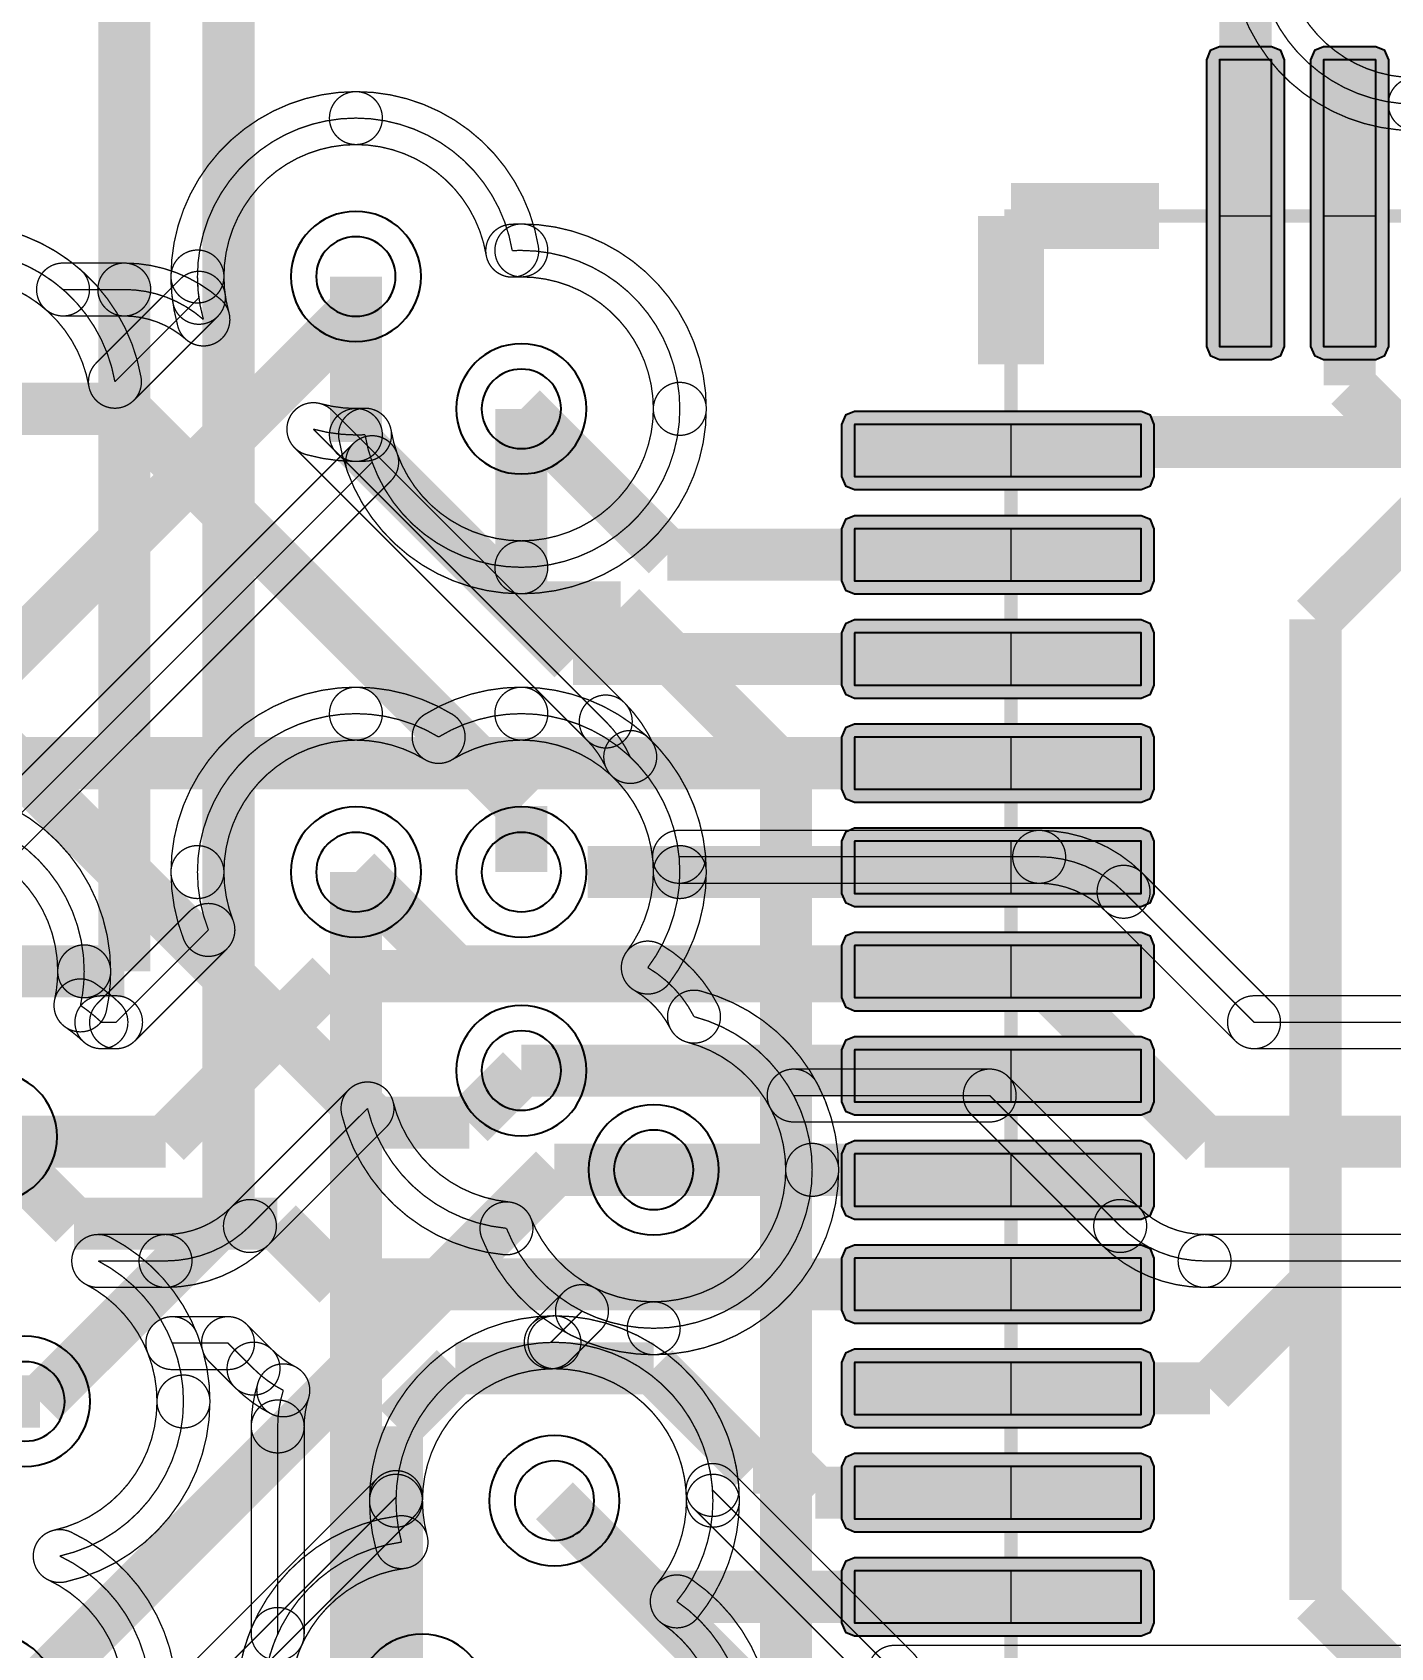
# Model space of a CAD drawing. Header units: millimetres. Extents: x -2.5 to 44.5, y -38.5 to 2.5.
# Drawn here: x 11.71 to 16.93, y -19.23 to -13.03 of the extents above; entities that cross this region are included whole.
import ezdxf

# ---------------------------------------------------------------- set-up
doc = ezdxf.new("R2010")
doc.units = ezdxf.units.MM
for name, color, linetype, true_color in [('Bottom Layer', 7, 'Continuous', 0x0000ff), ('Bottom Paste Mask Layer', 7, 'Continuous', 0x800000), ('Bottom Silkscreen Layer', 7, 'Continuous', 0x808000), ('Bottom Solder Mask Layer', 7, 'Continuous', 0xff00ff), ('Component Shape Layer', 7, 'Continuous', 0x00cccc), ('Hole Layer', 7, 'Continuous', 0x816200), ('Inner1', 7, 'Continuous', 0xbc8e00), ('Inner2', 7, 'Continuous', 0x70dbfa), ('Multi-Layer', 7, 'Continuous', 0xc0c0c0), ('Pin Soldering Layer', 7, 'Continuous', 0xcc9999), ('Top Layer', 7, 'Continuous', 0xff0000)]:
    doc.layers.add(name, color=color, linetype=linetype, true_color=true_color)

msp = doc.modelspace()

# ---------------------------------------------------------------- hatches: boundary and pattern name
at = {"layer": 'Bottom Layer'}
for points in [[(16.4681, -13.138), (16.2681, -13.138), (16.2681, -14.238), (16.4681, -14.238)], [(16.8681, -13.138), (16.6681, -13.138), (16.6681, -14.238), (16.8681, -14.238)], [(14.8679, -14.538), (14.8679, -14.738), (15.9679, -14.738), (15.9679, -14.538)], [(14.8679, -14.938), (14.8679, -15.138), (15.9679, -15.138), (15.9679, -14.938)], [(14.8679, -15.3381), (14.8679, -15.5381), (15.9679, -15.5381), (15.9679, -15.3381)], [(14.8679, -15.7381), (14.8679, -15.9381), (15.9679, -15.9381), (15.9679, -15.7381)], [(14.8679, -16.1379), (14.8679, -16.3379), (15.9679, -16.3379), (15.9679, -16.1379)], [(14.8679, -16.538), (14.8679, -16.738), (15.9679, -16.738), (15.9679, -16.538)], [(14.8679, -16.938), (14.8679, -17.138), (15.9679, -17.138), (15.9679, -16.938)], [(14.8679, -17.3381), (14.8679, -17.5381), (15.9679, -17.5381), (15.9679, -17.3381)], [(14.8679, -17.7381), (14.8679, -17.9381), (15.9679, -17.9381), (15.9679, -17.7381)], [(14.8679, -18.1379), (14.8679, -18.3379), (15.9679, -18.3379), (15.9679, -18.1379)], [(14.8679, -18.538), (14.8679, -18.738), (15.9679, -18.738), (15.9679, -18.538)], [(14.8679, -18.938), (14.8679, -19.138), (15.9679, -19.138), (15.9679, -18.938)]]:
    msp.add_hatch(color=256, dxfattribs=at).paths.add_polyline_path(points)
at = {"layer": 'Bottom Paste Mask Layer'}
for points in [[(16.4681, -13.1381), (16.4681, -14.2381), (16.2681, -14.2381), (16.2681, -13.1381)], [(16.8681, -13.1381), (16.8681, -14.2381), (16.6681, -14.2381), (16.6681, -13.1381)], [(14.8679, -14.738), (14.8679, -14.538), (15.968, -14.538), (15.968, -14.738)], [(14.8679, -15.138), (14.8679, -14.938), (15.968, -14.938), (15.968, -15.138)], [(14.8679, -15.5381), (14.8679, -15.3381), (15.968, -15.3381), (15.968, -15.5381)], [(14.8679, -15.9381), (14.8679, -15.7381), (15.968, -15.7381), (15.968, -15.9381)], [(14.8679, -16.3379), (14.8679, -16.1379), (15.968, -16.1379), (15.968, -16.3379)], [(14.8679, -16.738), (14.8679, -16.538), (15.968, -16.538), (15.968, -16.738)], [(15.968, -16.938), (15.968, -17.138), (14.8679, -17.138), (14.8679, -16.938)], [(14.8679, -17.5381), (14.8679, -17.3381), (15.968, -17.3381), (15.968, -17.5381)], [(14.8679, -17.9381), (14.8679, -17.7381), (15.968, -17.7381), (15.968, -17.9381)], [(14.8679, -18.3379), (14.8679, -18.1379), (15.968, -18.1379), (15.968, -18.3379)], [(14.8679, -18.738), (14.8679, -18.538), (15.968, -18.538), (15.968, -18.738)], [(14.8679, -19.138), (14.8679, -18.938), (15.968, -18.938), (15.968, -19.138)]]:
    msp.add_hatch(color=256, dxfattribs=at).paths.add_polyline_path(points)
at = {"layer": 'Bottom Solder Mask Layer'}
for points in [[(16.4681, -13.088), (16.2681, -13.088), (16.2327, -13.1026), (16.2181, -13.138), (16.2181, -14.238), (16.2327, -14.2734), (16.2681, -14.288), (16.4681, -14.288), (16.5035, -14.2734), (16.5181, -14.238), (16.5181, -13.138), (16.5035, -13.1026)], [(16.8681, -13.088), (16.6681, -13.088), (16.6328, -13.1026), (16.6181, -13.138), (16.6181, -14.238), (16.6328, -14.2734), (16.6681, -14.288), (16.8681, -14.288), (16.9035, -14.2734), (16.9182, -14.238), (16.9182, -13.138), (16.9035, -13.1026)], [(14.8179, -14.538), (14.8179, -14.738), (14.8325, -14.7733), (14.8679, -14.788), (15.9679, -14.788), (16.0032, -14.7733), (16.0179, -14.738), (16.0179, -14.538), (16.0032, -14.5026), (15.9679, -14.4879), (14.8679, -14.4879), (14.8325, -14.5026)], [(14.8179, -14.938), (14.8179, -15.138), (14.8325, -15.1734), (14.8679, -15.188), (15.9679, -15.188), (16.0032, -15.1734), (16.0179, -15.138), (16.0179, -14.938), (16.0032, -14.9026), (15.9679, -14.888), (14.8679, -14.888), (14.8325, -14.9026)], [(14.8179, -15.3381), (14.8179, -15.5381), (14.8325, -15.5734), (14.8679, -15.5881), (15.9679, -15.5881), (16.0032, -15.5734), (16.0179, -15.5381), (16.0179, -15.3381), (16.0032, -15.3027), (15.9679, -15.288), (14.8679, -15.288), (14.8325, -15.3027)], [(14.8179, -15.7381), (14.8179, -15.9381), (14.8325, -15.9735), (14.8679, -15.9881), (15.9679, -15.9881), (16.0032, -15.9735), (16.0179, -15.9381), (16.0179, -15.7381), (16.0032, -15.7027), (15.9679, -15.6881), (14.8679, -15.6881), (14.8325, -15.7027)], [(14.8179, -16.1379), (14.8179, -16.3379), (14.8325, -16.3733), (14.8679, -16.3879), (15.9679, -16.3879), (16.0032, -16.3733), (16.0179, -16.3379), (16.0179, -16.1379), (16.0032, -16.1025), (15.9679, -16.0879), (14.8679, -16.0879), (14.8325, -16.1025)], [(14.8179, -16.538), (14.8179, -16.738), (14.8325, -16.7733), (14.8679, -16.788), (15.9679, -16.788), (16.0032, -16.7733), (16.0179, -16.738), (16.0179, -16.538), (16.0032, -16.5026), (15.9679, -16.4879), (14.8679, -16.4879), (14.8325, -16.5026)], [(14.8179, -16.938), (14.8179, -17.138), (14.8325, -17.1734), (14.8679, -17.188), (15.9679, -17.188), (16.0032, -17.1734), (16.0179, -17.138), (16.0179, -16.938), (16.0032, -16.9026), (15.9679, -16.888), (14.8679, -16.888), (14.8325, -16.9026)], [(14.8179, -17.3381), (14.8179, -17.5381), (14.8325, -17.5734), (14.8679, -17.5881), (15.9679, -17.5881), (16.0032, -17.5734), (16.0179, -17.5381), (16.0179, -17.3381), (16.0032, -17.3027), (15.9679, -17.288), (14.8679, -17.288), (14.8325, -17.3027)], [(14.8179, -17.7381), (14.8179, -17.9381), (14.8325, -17.9735), (14.8679, -17.9881), (15.9679, -17.9881), (16.0032, -17.9735), (16.0179, -17.9381), (16.0179, -17.7381), (16.0032, -17.7027), (15.9679, -17.6881), (14.8679, -17.6881), (14.8325, -17.7027)], [(14.8179, -18.1379), (14.8179, -18.3379), (14.8325, -18.3733), (14.8679, -18.3879), (15.9679, -18.3879), (16.0032, -18.3733), (16.0179, -18.3379), (16.0179, -18.1379), (16.0032, -18.1025), (15.9679, -18.0879), (14.8679, -18.0879), (14.8325, -18.1025)], [(14.8179, -18.538), (14.8179, -18.738), (14.8325, -18.7733), (14.8679, -18.788), (15.9679, -18.788), (16.0032, -18.7733), (16.0179, -18.738), (16.0179, -18.538), (16.0032, -18.5026), (15.9679, -18.4879), (14.8679, -18.4879), (14.8325, -18.5026)], [(14.8179, -18.938), (14.8179, -19.138), (14.8325, -19.1734), (14.8679, -19.188), (15.9679, -19.188), (16.0032, -19.1734), (16.0179, -19.138), (16.0179, -18.938), (16.0032, -18.9026), (15.9679, -18.888), (14.8679, -18.888), (14.8325, -18.9026)]]:
    msp.add_hatch(color=256, dxfattribs=at).paths.add_polyline_path(points)
at = {"layer": 'Pin Soldering Layer'}
for points in [[(16.4681, -14.238), (16.4681, -13.738), (16.2681, -13.738), (16.2681, -14.238)], [(16.8681, -14.238), (16.8681, -13.738), (16.6681, -13.738), (16.6681, -14.238)], [(15.4681, -14.738), (15.9681, -14.738), (15.9681, -14.538), (15.4681, -14.538)], [(15.4681, -15.138), (15.9681, -15.138), (15.9681, -14.938), (15.4681, -14.938)], [(15.4681, -15.538), (15.9681, -15.538), (15.9681, -15.338), (15.4681, -15.338)], [(15.4681, -15.938), (15.9681, -15.938), (15.9681, -15.738), (15.4681, -15.738)], [(15.4681, -16.338), (15.9681, -16.338), (15.9681, -16.138), (15.4681, -16.138)], [(15.4681, -16.738), (15.9681, -16.738), (15.9681, -16.538), (15.4681, -16.538)], [(15.4681, -17.138), (15.9681, -17.138), (15.9681, -16.938), (15.4681, -16.938)], [(15.4681, -17.538), (15.9681, -17.538), (15.9681, -17.338), (15.4681, -17.338)], [(15.4681, -17.938), (15.9681, -17.938), (15.9681, -17.738), (15.4681, -17.738)], [(15.4681, -18.338), (15.9681, -18.338), (15.9681, -18.138), (15.4681, -18.138)], [(15.4681, -18.738), (15.9681, -18.738), (15.9681, -18.538), (15.4681, -18.538)], [(15.4681, -19.138), (15.9681, -19.138), (15.9681, -18.938), (15.4681, -18.938)]]:
    msp.add_hatch(color=256, dxfattribs=at).paths.add_polyline_path(points)

# ---------------------------------------------------------------- linework, layer by layer
at = {"layer": 'Bottom Layer', "const_width": 0.2}
for points in [[(16.3681, -11.7443), (16.3681, -13.688)], [(16.7681, -13.688), (16.7681, -14.388)], [(12.954, -14.605), (12.954, -13.97)], [(16.7681, -14.388), (16.9852, -14.605)], [(14.149, -15.038), (13.589, -14.478)], [(13.7871, -15.4381), (12.954, -14.605)], [(15.4508, -14.605), (15.4179, -14.638)], [(16.9852, -14.605), (15.4508, -14.605)], [(17.3179, -14.605), (16.637, -15.2858)], [(17.3179, -14.605), (16.9852, -14.605)], [(15.4179, -15.038), (14.149, -15.038)], [(16.637, -15.2858), (16.637, -17.8326)], [(15.4179, -15.4381), (13.7871, -15.4381)], [(15.4179, -15.8381), (9.2279, -15.8381)], [(12.954, -16.256), (13.335, -16.637)], [(15.3997, -16.256), (13.843, -16.256)], [(15.4179, -16.2379), (15.3997, -16.256)], [(13.335, -16.637), (15.4169, -16.637)], [(13.589, -17.018), (15.3979, -17.018)], [(15.3979, -17.018), (15.4179, -17.038)], [(11.8727, -17.606), (11.5573, -17.2906)], [(14.097, -17.399), (15.3788, -17.399)], [(15.3788, -17.399), (15.4179, -17.4381)], [(12.6529, -17.606), (11.8727, -17.606)], [(12.8851, -17.8381), (12.6529, -17.606)], [(16.2318, -18.2379), (16.637, -17.8326)], [(16.637, -17.8326), (16.637, -19.05)], [(15.4179, -17.8381), (12.8851, -17.8381)], [(13.112, -18.384), (13.335, -18.161)], [(13.335, -18.161), (14.097, -18.161)], [(14.097, -18.161), (14.478, -18.542)], [(15.4179, -18.2379), (16.2318, -18.2379)], [(13.112, -19.335), (13.112, -18.384)], [(14.478, -18.542), (14.6219, -18.542)], [(14.6219, -18.542), (14.7179, -18.638)], [(14.7179, -18.638), (15.4179, -18.638)], [(13.716, -18.669), (14.085, -19.038)], [(14.085, -19.038), (15.4179, -19.038)], [(16.637, -19.05), (17.526, -19.939)]]:
    msp.add_lwpolyline(points, dxfattribs=at)
at = {"layer": 'Bottom Layer'}
for points in [[(16.4681, -13.138), (16.2681, -13.138), (16.2681, -14.238), (16.4681, -14.238)], [(16.8681, -13.138), (16.6681, -13.138), (16.6681, -14.238), (16.8681, -14.238)], [(14.8679, -14.538), (14.8679, -14.738), (15.9679, -14.738), (15.9679, -14.538)], [(14.8679, -14.938), (14.8679, -15.138), (15.9679, -15.138), (15.9679, -14.938)], [(14.8679, -15.3381), (14.8679, -15.5381), (15.9679, -15.5381), (15.9679, -15.3381)], [(14.8679, -15.7381), (14.8679, -15.9381), (15.9679, -15.9381), (15.9679, -15.7381)], [(14.8679, -16.1379), (14.8679, -16.3379), (15.9679, -16.3379), (15.9679, -16.1379)], [(14.8679, -16.538), (14.8679, -16.738), (15.9679, -16.738), (15.9679, -16.538)], [(14.8679, -16.938), (14.8679, -17.138), (15.9679, -17.138), (15.9679, -16.938)], [(14.8679, -17.3381), (14.8679, -17.5381), (15.9679, -17.5381), (15.9679, -17.3381)], [(14.8679, -17.7381), (14.8679, -17.9381), (15.9679, -17.9381), (15.9679, -17.7381)], [(14.8679, -18.1379), (14.8679, -18.3379), (15.9679, -18.3379), (15.9679, -18.1379)], [(14.8679, -18.538), (14.8679, -18.738), (15.9679, -18.738), (15.9679, -18.538)], [(14.8679, -18.938), (14.8679, -19.138), (15.9679, -19.138), (15.9679, -18.938)]]:
    msp.add_lwpolyline(points, close=True, dxfattribs=at)
at = {"layer": 'Bottom Layer', "const_width": 0.00508}
for points in [[(12.3439, -18.0267, -0.094559), (12.3938, -18.288, -1), (12.1906, -18.288, 0.094559), (12.155, -18.1015, -1)], [(12.2494, -18.1657, -1), (12.2494, -17.9625), (12.4632, -17.9625, -1), (12.4632, -18.1657)], [(12.3913, -18.1359, -1), (12.535, -17.9923), (12.633, -18.0902, -1), (12.4893, -18.2339)], [(12.215, -19.8189, 0.108449), (12.065, -19.8518, 0.03721), (12.0152, -19.8332), (12.0152, -19.831, 0.181366), (12.1652, -19.431, 0.289879), (11.8173, -18.8814, 0.350896), (12.2922, -18.288, 0.094559), (12.2494, -18.0641), (12.4632, -18.0641), (12.5611, -18.1621), (12.5611, -18.1621, 0.077631), (12.6754, -18.2454), (12.6754, -18.2454, 0.07699), (12.6539, -18.384), (12.6539, -18.384), (12.6539, -19.1805, 0.106551), (12.5999, -19.431, 0.174645), (12.7396, -19.8189)], [(12.4893, -18.2339, -1), (12.633, -18.0902), (12.633, -18.0902, -1), (12.4893, -18.2339)], [(12.6288, -18.3358, -0.077631), (12.4893, -18.2339, -1), (12.633, -18.0902, 0.077631), (12.7219, -18.1551, -1)], [(12.5523, -18.384, -0.07699), (12.5785, -18.2147, -1), (12.7722, -18.2762, 0.07699), (12.7555, -18.384, -1)], [(12.7657, -18.2919, -1), (12.585, -18.1989), (12.585, -18.1989, -1), (12.7657, -18.2919)], [(12.3938, -18.288, -0.350896), (11.8395, -18.9805, -1), (11.795, -18.7823, 0.350896), (12.1906, -18.288, -1)], [(12.5523, -18.384, -1), (12.7555, -18.384), (12.7555, -18.384, -1), (12.5523, -18.384)], [(12.5523, -18.384, -1), (12.7555, -18.384), (12.7555, -19.1805, -1), (12.5523, -19.1805)], [(11.8608, -18.7896, -0.289879), (12.2668, -19.431, -1), (12.0636, -19.431, 0.289879), (11.7738, -18.9732, -1)], [(12.4983, -19.431, -0.106551), (12.5613, -19.1387, -1), (12.7465, -19.2224, 0.106551), (12.7015, -19.431, -1)]]:
    msp.add_lwpolyline(points, format="xyb", close=True, dxfattribs=at)
at = {"layer": 'Bottom Paste Mask Layer', "const_width": 0.00508}
for points in [[(16.4681, -13.1381), (16.4681, -14.2381), (16.2681, -14.2381), (16.2681, -13.1381)], [(16.4681, -13.1381), (16.4681, -14.2381), (16.2681, -14.2381), (16.2681, -13.1381)], [(16.8681, -13.1381), (16.8681, -14.2381), (16.6681, -14.2381), (16.6681, -13.1381)], [(16.8681, -13.1381), (16.8681, -14.2381), (16.6681, -14.2381), (16.6681, -13.1381)], [(14.8679, -14.738), (14.8679, -14.538), (15.968, -14.538), (15.968, -14.738)], [(14.8679, -14.738), (14.8679, -14.538), (15.968, -14.538), (15.968, -14.738)], [(14.8679, -15.138), (14.8679, -14.938), (15.968, -14.938), (15.968, -15.138)], [(14.8679, -15.138), (14.8679, -14.938), (15.968, -14.938), (15.968, -15.138)], [(14.8679, -15.5381), (14.8679, -15.3381), (15.968, -15.3381), (15.968, -15.5381)], [(14.8679, -15.5381), (14.8679, -15.3381), (15.968, -15.3381), (15.968, -15.5381)], [(14.8679, -15.9381), (14.8679, -15.7381), (15.968, -15.7381), (15.968, -15.9381)], [(14.8679, -15.9381), (14.8679, -15.7381), (15.968, -15.7381), (15.968, -15.9381)], [(14.8679, -16.3379), (14.8679, -16.1379), (15.968, -16.1379), (15.968, -16.3379)], [(14.8679, -16.3379), (14.8679, -16.1379), (15.968, -16.1379), (15.968, -16.3379)], [(14.8679, -16.738), (14.8679, -16.538), (15.968, -16.538), (15.968, -16.738)], [(14.8679, -16.738), (14.8679, -16.538), (15.968, -16.538), (15.968, -16.738)], [(15.968, -16.938), (15.968, -17.138), (14.8679, -17.138), (14.8679, -16.938)], [(15.968, -16.938), (15.968, -17.138), (14.8679, -17.138), (14.8679, -16.938)], [(14.8679, -17.5381), (14.8679, -17.3381), (15.968, -17.3381), (15.968, -17.5381)], [(14.8679, -17.5381), (14.8679, -17.3381), (15.968, -17.3381), (15.968, -17.5381)], [(14.8679, -17.9381), (14.8679, -17.7381), (15.968, -17.7381), (15.968, -17.9381)], [(14.8679, -17.9381), (14.8679, -17.7381), (15.968, -17.7381), (15.968, -17.9381)], [(14.8679, -18.3379), (14.8679, -18.1379), (15.968, -18.1379), (15.968, -18.3379)], [(14.8679, -18.3379), (14.8679, -18.1379), (15.968, -18.1379), (15.968, -18.3379)], [(14.8679, -18.738), (14.8679, -18.538), (15.968, -18.538), (15.968, -18.738)], [(14.8679, -18.738), (14.8679, -18.538), (15.968, -18.538), (15.968, -18.738)], [(14.8679, -19.138), (14.8679, -18.938), (15.968, -18.938), (15.968, -19.138)], [(14.8679, -19.138), (14.8679, -18.938), (15.968, -18.938), (15.968, -19.138)]]:
    msp.add_lwpolyline(points, close=True, dxfattribs=at)
at = {"layer": 'Bottom Silkscreen Layer', "const_width": 0.254}
for points in [[(16.0369, -13.738), (15.4681, -13.738)], [(15.4681, -13.738), (15.4681, -14.3068)], [(16.0369, -13.738), (15.4681, -13.738)], [(15.4681, -13.738), (15.4681, -14.3068)]]:
    msp.add_lwpolyline(points, dxfattribs=at)
at = {"layer": 'Bottom Solder Mask Layer'}
for points in [[(16.4681, -13.088), (16.2681, -13.088), (16.2327, -13.1026), (16.2181, -13.138), (16.2181, -14.238), (16.2327, -14.2734), (16.2681, -14.288), (16.4681, -14.288), (16.5035, -14.2734), (16.5181, -14.238), (16.5181, -13.138), (16.5035, -13.1026)], [(16.8681, -13.088), (16.6681, -13.088), (16.6328, -13.1026), (16.6181, -13.138), (16.6181, -14.238), (16.6328, -14.2734), (16.6681, -14.288), (16.8681, -14.288), (16.9035, -14.2734), (16.9182, -14.238), (16.9182, -13.138), (16.9035, -13.1026)], [(14.8179, -14.538), (14.8179, -14.738), (14.8325, -14.7733), (14.8679, -14.788), (15.9679, -14.788), (16.0032, -14.7733), (16.0179, -14.738), (16.0179, -14.538), (16.0032, -14.5026), (15.9679, -14.4879), (14.8679, -14.4879), (14.8325, -14.5026)], [(14.8179, -14.938), (14.8179, -15.138), (14.8325, -15.1734), (14.8679, -15.188), (15.9679, -15.188), (16.0032, -15.1734), (16.0179, -15.138), (16.0179, -14.938), (16.0032, -14.9026), (15.9679, -14.888), (14.8679, -14.888), (14.8325, -14.9026)], [(14.8179, -15.3381), (14.8179, -15.5381), (14.8325, -15.5734), (14.8679, -15.5881), (15.9679, -15.5881), (16.0032, -15.5734), (16.0179, -15.5381), (16.0179, -15.3381), (16.0032, -15.3027), (15.9679, -15.288), (14.8679, -15.288), (14.8325, -15.3027)], [(14.8179, -15.7381), (14.8179, -15.9381), (14.8325, -15.9735), (14.8679, -15.9881), (15.9679, -15.9881), (16.0032, -15.9735), (16.0179, -15.9381), (16.0179, -15.7381), (16.0032, -15.7027), (15.9679, -15.6881), (14.8679, -15.6881), (14.8325, -15.7027)], [(14.8179, -16.1379), (14.8179, -16.3379), (14.8325, -16.3733), (14.8679, -16.3879), (15.9679, -16.3879), (16.0032, -16.3733), (16.0179, -16.3379), (16.0179, -16.1379), (16.0032, -16.1025), (15.9679, -16.0879), (14.8679, -16.0879), (14.8325, -16.1025)], [(14.8179, -16.538), (14.8179, -16.738), (14.8325, -16.7733), (14.8679, -16.788), (15.9679, -16.788), (16.0032, -16.7733), (16.0179, -16.738), (16.0179, -16.538), (16.0032, -16.5026), (15.9679, -16.4879), (14.8679, -16.4879), (14.8325, -16.5026)], [(14.8179, -16.938), (14.8179, -17.138), (14.8325, -17.1734), (14.8679, -17.188), (15.9679, -17.188), (16.0032, -17.1734), (16.0179, -17.138), (16.0179, -16.938), (16.0032, -16.9026), (15.9679, -16.888), (14.8679, -16.888), (14.8325, -16.9026)], [(14.8179, -17.3381), (14.8179, -17.5381), (14.8325, -17.5734), (14.8679, -17.5881), (15.9679, -17.5881), (16.0032, -17.5734), (16.0179, -17.5381), (16.0179, -17.3381), (16.0032, -17.3027), (15.9679, -17.288), (14.8679, -17.288), (14.8325, -17.3027)], [(14.8179, -17.7381), (14.8179, -17.9381), (14.8325, -17.9735), (14.8679, -17.9881), (15.9679, -17.9881), (16.0032, -17.9735), (16.0179, -17.9381), (16.0179, -17.7381), (16.0032, -17.7027), (15.9679, -17.6881), (14.8679, -17.6881), (14.8325, -17.7027)], [(14.8179, -18.1379), (14.8179, -18.3379), (14.8325, -18.3733), (14.8679, -18.3879), (15.9679, -18.3879), (16.0032, -18.3733), (16.0179, -18.3379), (16.0179, -18.1379), (16.0032, -18.1025), (15.9679, -18.0879), (14.8679, -18.0879), (14.8325, -18.1025)], [(14.8179, -18.538), (14.8179, -18.738), (14.8325, -18.7733), (14.8679, -18.788), (15.9679, -18.788), (16.0032, -18.7733), (16.0179, -18.738), (16.0179, -18.538), (16.0032, -18.5026), (15.9679, -18.4879), (14.8679, -18.4879), (14.8325, -18.5026)], [(14.8179, -18.938), (14.8179, -19.138), (14.8325, -19.1734), (14.8679, -19.188), (15.9679, -19.188), (16.0032, -19.1734), (16.0179, -19.138), (16.0179, -18.938), (16.0032, -18.9026), (15.9679, -18.888), (14.8679, -18.888), (14.8325, -18.9026)]]:
    msp.add_lwpolyline(points, close=True, dxfattribs=at)
at = {"layer": 'Component Shape Layer', "const_width": 0.0508}
msp.add_lwpolyline([(15.4679, -20.738), (22.468, -20.738), (22.468, -13.738), (15.4679, -13.738)], close=True, dxfattribs=at)
msp.add_lwpolyline([(15.4679, -20.738), (22.468, -20.738), (22.468, -13.738), (15.4679, -13.738)], close=True, dxfattribs=at)
at = {"layer": 'Hole Layer'}
for points in [[(12.8015, -13.97, 1), (13.1065, -13.97), (13.1065, -13.97, 1), (12.8015, -13.97)], [(13.4365, -14.478, 1), (13.7415, -14.478), (13.7415, -14.478, 1), (13.4365, -14.478)], [(12.8015, -16.256, 1), (13.1065, -16.256), (13.1065, -16.256, 1), (12.8015, -16.256)], [(13.4365, -16.256, 1), (13.7415, -16.256), (13.7415, -16.256, 1), (13.4365, -16.256)], [(13.4365, -17.018, 1), (13.7415, -17.018), (13.7415, -17.018, 1), (13.4365, -17.018)], [(13.9445, -17.399, 1), (14.2495, -17.399), (14.2495, -17.399, 1), (13.9445, -17.399)], [(11.5315, -18.288, 1), (11.8365, -18.288), (11.8365, -18.288, 1), (11.5315, -18.288)], [(13.5635, -18.669, 1), (13.8685, -18.669), (13.8685, -18.669, 1), (13.5635, -18.669)]]:
    msp.add_lwpolyline(points, format="xyb", dxfattribs=at)
at = {"layer": 'Inner1', "const_width": 0.00508}
for points in [[(17.018, -13.3082, 0.414214), (17.6262, -12.7, 0.120969), (17.557, -12.4184, 0.399359), (18.1342, -11.811, 0.066231), (18.113, -11.652, 0.376563), (18.6422, -11.049, 0.414214), (18.034, -10.4409, 0.414214), (17.4259, -11.049, 0.066231), (17.4471, -11.208, 0.376563), (16.9179, -11.811, 0.120969), (16.987, -12.0927, 0.399359), (16.4099, -12.7, 0.414214)], [(17.018, -13.4098, -0.414214), (16.3083, -12.7, -1), (16.5115, -12.7, 0.414214), (17.018, -13.2066, -1)], [(17.7278, -12.7, -0.414214), (17.018, -13.4098, -1), (17.018, -13.2066, 0.414214), (17.5246, -12.7, -1)], [(12.2443, -13.97, -0.414214), (12.954, -13.2603, -1), (12.954, -13.4635, 0.414214), (12.4475, -13.97, -1)], [(12.954, -13.2603, -0.367027), (13.6543, -13.8543, -1), (13.4538, -13.8875, 0.367027), (12.954, -13.4635, -1)], [(11.43, -13.7683, -0.181366), (11.8968, -13.9433, -1), (11.7631, -14.0964, 0.181366), (11.43, -13.9715, -1)], [(13.5482, -13.7695, -0.014396), (13.589, -13.7683, -1), (13.589, -13.9715, 0.014396), (13.5599, -13.9723, -1)], [(13.589, -13.7683, -0.414214), (14.2988, -14.478, -1), (14.0956, -14.478, 0.414214), (13.589, -13.9715, -1)], [(12.2709, -14.1625, -0.068778), (12.2443, -13.97, -1), (12.4475, -13.97, 0.068778), (12.4665, -14.1074, -1)], [(11.83, -14.1215, -1), (11.83, -13.9183), (12.065, -13.9183, -1), (12.065, -14.1215)], [(12.065, -13.9183, -0.183146), (12.436, -14.0589, -1), (12.3013, -14.2111, 0.183146), (12.065, -14.1215, -1)], [(12.065, -14.1215, -1), (12.065, -13.9183), (12.065, -13.9183, -1), (12.065, -14.1215)], [(14.2988, -14.478, -0.414214), (13.589, -15.1878, -1), (13.589, -14.9846, 0.414214), (14.0956, -14.478, -1)], [(12.7189, -14.6277, -1), (12.8626, -14.484), (13.9848, -15.6062, -1), (13.8411, -15.7499)], [(12.954, -14.6798, -0.068064), (12.7635, -14.6537, -1), (12.818, -14.458, 0.068064), (12.954, -14.4766, -1)], [(12.9949, -14.6786, -0.014396), (12.954, -14.6798, -1), (12.954, -14.4766, 0.014396), (12.9832, -14.4757, -1)], [(13.589, -15.1878, -0.367027), (12.8888, -14.5937, -1), (13.0893, -14.5606, 0.367027), (13.589, -14.9846, -1)], [(13.9848, -15.6062, -0.090981), (14.0996, -15.7725, -1), (13.9142, -15.8558, 0.090981), (13.8411, -15.7499, -1)], [(13.8411, -15.7499, -1), (13.9848, -15.6062), (13.9848, -15.6062, -1), (13.8411, -15.7499)], [(14.0767, -15.7404, -0.206171), (14.2988, -16.256, -1), (14.0956, -16.256, 0.206171), (13.9371, -15.888, -1)], [(14.2988, -16.256, -0.163143), (14.1554, -16.6838, -1), (13.9932, -16.5613, 0.163143), (14.0956, -16.256, -1)], [(14.1256, -16.5349, -0.144093), (14.3423, -16.7649, -1), (14.161, -16.8568, 0.144093), (14.023, -16.7103, -1)], [(14.2775, -16.7126, -0.340769), (14.8068, -17.399, -1), (14.6036, -17.399, 0.340769), (14.2258, -16.9091, -1)], [(14.8068, -17.399, -0.414214), (14.097, -18.1088, -1), (14.097, -17.9056, 0.414214), (14.6036, -17.399, -1)], [(13.7738, -18.1329, -1), (13.6301, -17.9892), (13.7499, -17.8694, -1), (13.8935, -18.0131)], [(14.097, -18.1088, -0.118004), (13.7757, -18.0319, -1), (13.8677, -17.8507, 0.118004), (14.097, -17.9056, -1)], [(13.6996, -17.9595, -0.005803), (13.716, -17.9593, -1), (13.716, -18.1625, 0.005803), (13.7043, -18.1626, -1)], [(13.716, -17.9593, -0.414214), (14.4258, -18.669, -1), (14.2226, -18.669, 0.414214), (13.716, -18.1625, -1)], [(12.2029, -19.7038, -1), (12.0592, -19.5601), (13.0362, -18.5831, -1), (13.1799, -18.7268)], [(13.0063, -18.669, -0.005803), (13.0065, -18.6526, -1), (13.2096, -18.6573, 0.005803), (13.2095, -18.669, -1)], [(13.031, -18.8546, -0.066231), (13.0063, -18.669, -1), (13.2095, -18.669, 0.066231), (13.2271, -18.8015, -1)], [(14.4258, -18.669, -0.173899), (14.264, -19.1201, -1), (14.1071, -18.991, 0.173899), (14.2226, -18.669, -1)], [(12.4983, -19.431, -0.376563), (13.1158, -18.7273, -1), (13.1422, -18.9288, 0.376563), (12.7015, -19.431, -1)], [(14.2428, -18.9716, -0.248031), (14.5528, -19.558, -1), (14.3496, -19.558, 0.248031), (14.1283, -19.1395, -1)]]:
    msp.add_lwpolyline(points, format="xyb", close=True, dxfattribs=at)
at = {"layer": 'Inner1', "const_width": 0.2}
for points in [[(8.128, -12.319), (13.027, -17.218)], [(11.43, -14.478), (12.065, -14.478)], [(12.065, -14.478), (13.589, -16.002)], [(13.589, -16.002), (13.589, -16.256)], [(13.389, -17.218), (13.589, -17.018)], [(13.589, -17.018), (13.843, -17.018)], [(13.027, -17.218), (13.389, -17.218)], [(13.716, -17.399), (11.684, -19.431)], [(14.097, -17.399), (13.716, -17.399)]]:
    msp.add_lwpolyline(points, dxfattribs=at)
at = {"layer": 'Inner1', "const_width": 0.00508}
for points in [[(14.4512, -19.558, 0.248031), (14.1856, -19.0555, 0.173899), (14.3242, -18.669, 0.414214), (13.716, -18.0609, 0.005803), (13.7019, -18.0611), (13.8217, -17.9413, 0.118004), (14.097, -18.0072, 0.414214), (14.7052, -17.399, 0.340769), (14.2517, -16.8109, 0.144093), (14.0743, -16.6226, 0.163143), (14.1972, -16.256, 0.206171), (14.0069, -15.8142, 0.090981), (13.913, -15.6781), (13.913, -15.6781), (12.7907, -14.5558, 0.068064), (12.954, -14.5782, 0.014396), (12.989, -14.5772, 0.367027), (13.589, -15.0862, 0.414214), (14.1972, -14.478, 0.414214), (13.589, -13.8699, 0.014396), (13.554, -13.8709, 0.367027), (12.954, -13.3619, 0.414214), (12.3459, -13.97, 0.068778), (12.3687, -14.135, 0.183146), (12.065, -14.0199), (12.065, -14.0199), (11.83, -14.0199, 0.181366), (11.43, -13.8699, 0.364692)], [(12.131, -19.632), (13.1081, -18.6549, 0.005803), (13.1079, -18.669, 0.066231), (13.129, -18.828, 0.376563), (12.5999, -19.431, 0.414214)]]:
    msp.add_lwpolyline(points, format="xyb", dxfattribs=at)
at = {"layer": 'Inner2', "const_width": 0.2}
for points in [[(12.465, -12.935), (13.208, -12.192)], [(12.065, -16.637), (12.065, -12.6731)], [(12.465, -17.5647), (12.465, -12.935)], [(13.589, -15.24), (13.589, -14.478)], [(13.97, -15.24), (13.589, -15.24)], [(14.605, -15.875), (13.97, -15.24)], [(14.605, -22.098), (14.605, -15.875)], [(12.954, -16.256), (12.954, -22.098)], [(12.065, -16.637), (11.303, -16.637)], [(11.7417, -18.288), (12.465, -17.5647)], [(11.7417, -18.288), (11.684, -18.288)]]:
    msp.add_lwpolyline(points, dxfattribs=at)
at = {"layer": 'Multi-Layer'}
for points in [[(12.704, -13.97, 1), (13.204, -13.97, 1)], [(13.339, -14.478, 1), (13.839, -14.478, 1)], [(12.704, -16.256, 1), (13.204, -16.256, 1)], [(13.339, -16.256, 1), (13.839, -16.256, 1)], [(13.339, -17.018, 1), (13.839, -17.018, 1)], [(11.307, -17.272, 1), (11.807, -17.272, 1)], [(13.847, -17.399, 1), (14.347, -17.399, 1)], [(11.434, -18.288, 1), (11.934, -18.288, 1)], [(13.466, -18.669, 1), (13.966, -18.669, 1)], [(11.307, -19.431, 1), (11.807, -19.431, 1)], [(12.958, -19.431, 1), (13.458, -19.431, 1)]]:
    msp.add_lwpolyline(points, format="xyb", close=True, dxfattribs=at)
at = {"layer": 'Pin Soldering Layer', "const_width": 0.00508}
for points in [[(16.4681, -14.238), (16.4681, -13.738), (16.2681, -13.738), (16.2681, -14.238)], [(16.4681, -14.238), (16.4681, -13.738), (16.2681, -13.738), (16.2681, -14.238)], [(16.8681, -14.238), (16.8681, -13.738), (16.6681, -13.738), (16.6681, -14.238)], [(16.8681, -14.238), (16.8681, -13.738), (16.6681, -13.738), (16.6681, -14.238)], [(15.4681, -14.738), (15.9681, -14.738), (15.9681, -14.538), (15.4681, -14.538)], [(15.4681, -14.738), (15.9681, -14.738), (15.9681, -14.538), (15.4681, -14.538)], [(15.4681, -15.138), (15.9681, -15.138), (15.9681, -14.938), (15.4681, -14.938)], [(15.4681, -15.138), (15.9681, -15.138), (15.9681, -14.938), (15.4681, -14.938)], [(15.4681, -15.538), (15.9681, -15.538), (15.9681, -15.338), (15.4681, -15.338)], [(15.4681, -15.538), (15.9681, -15.538), (15.9681, -15.338), (15.4681, -15.338)], [(15.4681, -15.938), (15.9681, -15.938), (15.9681, -15.738), (15.4681, -15.738)], [(15.4681, -15.938), (15.9681, -15.938), (15.9681, -15.738), (15.4681, -15.738)], [(15.4681, -16.338), (15.9681, -16.338), (15.9681, -16.138), (15.4681, -16.138)], [(15.4681, -16.338), (15.9681, -16.338), (15.9681, -16.138), (15.4681, -16.138)], [(15.4681, -16.738), (15.9681, -16.738), (15.9681, -16.538), (15.4681, -16.538)], [(15.4681, -16.738), (15.9681, -16.738), (15.9681, -16.538), (15.4681, -16.538)], [(15.4681, -17.138), (15.9681, -17.138), (15.9681, -16.938), (15.4681, -16.938)], [(15.4681, -17.138), (15.9681, -17.138), (15.9681, -16.938), (15.4681, -16.938)], [(15.4681, -17.538), (15.9681, -17.538), (15.9681, -17.338), (15.4681, -17.338)], [(15.4681, -17.538), (15.9681, -17.538), (15.9681, -17.338), (15.4681, -17.338)], [(15.4681, -17.938), (15.9681, -17.938), (15.9681, -17.738), (15.4681, -17.738)], [(15.4681, -17.938), (15.9681, -17.938), (15.9681, -17.738), (15.4681, -17.738)], [(15.4681, -18.338), (15.9681, -18.338), (15.9681, -18.138), (15.4681, -18.138)], [(15.4681, -18.338), (15.9681, -18.338), (15.9681, -18.138), (15.4681, -18.138)], [(15.4681, -18.738), (15.9681, -18.738), (15.9681, -18.538), (15.4681, -18.538)], [(15.4681, -18.738), (15.9681, -18.738), (15.9681, -18.538), (15.4681, -18.538)], [(15.4681, -19.138), (15.9681, -19.138), (15.9681, -18.938), (15.4681, -18.938)], [(15.4681, -19.138), (15.9681, -19.138), (15.9681, -18.938), (15.4681, -18.938)]]:
    msp.add_lwpolyline(points, close=True, dxfattribs=at)
at = {"layer": 'Top Layer', "const_width": 0.00508}
for points in [[(16.4099, -12.7, 0.414214), (17.018, -13.3082, 0.414214), (17.6262, -12.7, 0.120969), (17.557, -12.4184, 0.399359), (18.1342, -11.811, 0.066231), (18.113, -11.652, 0.376563), (18.6422, -11.049, 0.414214), (18.034, -10.4409, 0.414214), (17.4259, -11.049, 0.066231), (17.4471, -11.208, 0.376563), (16.9179, -11.811, 0.120969), (16.987, -12.0927, 0.399359)], [(17.018, -13.4098, -0.414214), (16.3083, -12.7, -1), (16.5115, -12.7, 0.414214), (17.018, -13.2066, -1)], [(17.7278, -12.7, -0.414214), (17.018, -13.4098, -1), (17.018, -13.2066, 0.414214), (17.5246, -12.7, -1)], [(12.2443, -13.97, -0.414214), (12.954, -13.2603, -1), (12.954, -13.4635, 0.414214), (12.4475, -13.97, -1)], [(12.954, -13.2603, -0.367027), (13.6543, -13.8543, -1), (13.4538, -13.8875, 0.367027), (12.954, -13.4635, -1)], [(11.43, -13.7683, -0.364692), (12.1293, -14.3566, -1), (11.9291, -14.3913, 0.364692), (11.43, -13.9715, -1)], [(13.5482, -13.7695, -0.014396), (13.589, -13.7683, -1), (13.589, -13.9715, 0.014396), (13.5599, -13.9723, -1)], [(13.589, -13.7683, -0.414214), (14.2988, -14.478, -1), (14.0956, -14.478, 0.414214), (13.589, -13.9715, -1)], [(12.2507, -14.0654, -0.033706), (12.2443, -13.97, -1), (12.4475, -13.97, 0.033706), (12.4521, -14.0381, -1)], [(12.101, -14.4458, -1), (11.9573, -14.3021), (12.2796, -13.9799, -1), (12.4232, -14.1236)], [(14.2988, -14.478, -0.414214), (13.589, -15.1878, -1), (13.589, -14.9846, 0.414214), (14.0956, -14.478, -1)], [(11.6671, -16.1756, -1), (11.5234, -16.0319), (12.9445, -14.6108, -1), (13.0882, -14.7545)], [(13.589, -15.1878, -0.316931), (12.9207, -14.7168, -1), (13.112, -14.6484, 0.316931), (13.589, -14.9846, -1)], [(12.2443, -16.256, -0.414214), (12.954, -15.5463, -1), (12.954, -15.7495, 0.414214), (12.4475, -16.256, -1)], [(12.954, -15.5463, -0.138192), (13.3246, -15.6507, -1), (13.2185, -15.824, 0.138192), (12.954, -15.7495, -1)], [(13.2185, -15.6507, -0.138192), (13.589, -15.5463, -1), (13.589, -15.7495, 0.138192), (13.3246, -15.824, -1)], [(13.589, -15.5463, -0.386224), (14.2955, -16.1876, -1), (14.0932, -16.2072, 0.386224), (13.589, -15.7495, -1)], [(11.6441, -16.0146, -0.273944), (12.0128, -16.637, -1), (11.8096, -16.637, 0.273944), (11.5464, -16.1928, -1)], [(14.1943, -16.299, -1), (14.1943, -16.0958), (15.5763, -16.0958, -1), (15.5763, -16.299)], [(15.5763, -16.0958, -0.198912), (15.9721, -16.2598, -1), (15.8284, -16.4035, 0.198912), (15.5763, -16.299, -1)], [(15.5763, -16.299, -1), (15.5763, -16.0958), (15.5763, -16.0958, -1), (15.5763, -16.299)], [(12.2933, -16.5152, -0.093727), (12.2443, -16.256, -1), (12.4475, -16.256, 0.093727), (12.4825, -16.441, -1)], [(15.8284, -16.4035, -1), (15.9721, -16.2598), (16.4729, -16.7606, -1), (16.3292, -16.9043)], [(15.8284, -16.4035, -1), (15.9721, -16.2598), (15.9721, -16.2598, -1), (15.8284, -16.4035)], [(12.1054, -16.9043, -1), (11.9617, -16.7606), (12.316, -16.4063, -1), (12.4597, -16.5499)], [(12.0128, -16.637, -0.054219), (11.9962, -16.7896, -1), (11.7977, -16.7459, 0.054219), (11.8096, -16.637, -1)], [(11.9537, -16.6835, -0.042463), (12.0475, -16.759, -1), (11.907, -16.9059, 0.042463), (11.8402, -16.852, -1)], [(11.9772, -16.934, -1), (11.9772, -16.7308), (12.0335, -16.7308, -1), (12.0335, -16.934)], [(16.401, -16.934, -1), (16.401, -16.7308), (17.8333, -16.7308, -1), (17.8333, -16.934)], [(14.7238, -17.0661, -0.122696), (14.8068, -17.399, -1), (14.6036, -17.399, 0.122696), (14.5444, -17.1614, -1)], [(14.6341, -17.2153, -1), (14.6341, -17.0121), (15.3865, -17.0121, -1), (15.3865, -17.2153)], [(15.3147, -17.1856, -1), (15.4584, -17.0419), (15.9592, -17.5427, -1), (15.8155, -17.6864)], [(12.6191, -17.6864, -1), (12.4754, -17.5427), (12.9267, -17.0915, -1), (13.0703, -17.2352)], [(13.5223, -17.7246, -0.319054), (12.8998, -17.1876, -1), (13.0972, -17.139, 0.319054), (13.5414, -17.5223, -1)], [(14.8068, -17.399, -0.414214), (14.097, -18.1088, -1), (14.097, -17.9056, 0.414214), (14.6036, -17.399, -1)], [(12.6191, -17.6864, -0.198912), (12.2233, -17.8503, -1), (12.2233, -17.6471, 0.198912), (12.4754, -17.5427, -1)], [(12.6191, -17.6864, -1), (12.4754, -17.5427), (12.4754, -17.5427, -1), (12.6191, -17.6864)], [(14.097, -18.1088, -0.307363), (13.4374, -17.661, -1), (13.6262, -17.586, 0.307363), (14.097, -17.9056, -1)], [(15.8155, -17.6864, -1), (15.9592, -17.5427), (15.9592, -17.5427, -1), (15.8155, -17.6864)], [(16.2113, -17.8503, -0.198912), (15.8155, -17.6864, -1), (15.9592, -17.5427, 0.198912), (16.2113, -17.6471, -1)], [(12.012, -17.6586, -0.279572), (12.3938, -18.288, -1), (12.1906, -18.288, 0.279572), (11.9181, -17.8388, -1)], [(11.965, -17.8503, -1), (11.965, -17.6471), (12.2233, -17.6471, -1), (12.2233, -17.8503)], [(12.2233, -17.8503, -1), (12.2233, -17.6471), (12.2233, -17.6471, -1), (12.2233, -17.8503)], [(16.2113, -17.8503, -1), (16.2113, -17.6471), (17.6436, -17.6471, -1), (17.6436, -17.8503)], [(13.0063, -18.669, -0.414214), (13.716, -17.9593, -1), (13.716, -18.1625, 0.414214), (13.2095, -18.669, -1)], [(13.716, -17.9593, -0.39451), (14.4241, -18.621, -1), (14.2214, -18.6348, 0.39451), (13.716, -18.1625, -1)], [(12.3938, -18.288, -0.350896), (11.8395, -18.9805, -1), (11.795, -18.7823, 0.350896), (12.1906, -18.288, -1)], [(14.2509, -18.6997, -1), (14.3946, -18.556), (15.0925, -19.2539, -1), (14.9488, -19.3976)], [(13.031, -18.8546, -0.066231), (13.0063, -18.669, -1), (13.2095, -18.669, 0.066231), (13.2271, -18.8015, -1)], [(12.4983, -19.431, -0.376563), (13.1158, -18.7273, -1), (13.1422, -18.9288, 0.376563), (12.7015, -19.431, -1)], [(11.8608, -18.7896, -0.289879), (12.2668, -19.431, -1), (12.0636, -19.431, 0.289879), (11.7738, -18.9732, -1)], [(15.0207, -19.4274, -1), (15.0207, -19.2242), (19.2206, -19.2242, -1), (19.2206, -19.4274)]]:
    msp.add_lwpolyline(points, format="xyb", close=True, dxfattribs=at)
for points in [[(17.8333, -16.8324), (16.401, -16.8324), (15.9002, -16.3316), (15.9002, -16.3316, 0.198912), (15.5763, -16.1974), (15.5763, -16.1974), (14.1943, -16.1974, 0.386224), (13.589, -15.6479, 0.138192), (13.2715, -15.7374, 0.138192), (12.954, -15.6479, 0.414214), (12.3459, -16.256, 0.093727), (12.3879, -16.4781), (12.0335, -16.8324), (11.9772, -16.8324, 0.042463), (11.8969, -16.7678, 0.054219), (11.9112, -16.637, 0.273944), (11.5953, -16.1037), (13.0163, -14.6826, 0.316931), (13.589, -15.0862, 0.414214), (14.1972, -14.478, 0.414214), (13.589, -13.8699, 0.014396), (13.554, -13.8709, 0.367027), (12.954, -13.3619, 0.414214), (12.3459, -13.97, 0.033706), (12.3514, -14.0517), (12.0292, -14.374, 0.364692), (11.43, -13.8699, 0.318698)], [(6.9062, -19.1272), (11.0302, -19.1272, 0.13155), (10.9489, -19.431, 0.414214), (11.557, -20.0392, 0.414214), (12.1652, -19.431, 0.289879), (11.8173, -18.8814, 0.350896), (12.2922, -18.288, 0.279572), (11.965, -17.7487), (12.2233, -17.7487), (12.2233, -17.7487, 0.198912), (12.5473, -17.6145), (12.5473, -17.6145), (12.9985, -17.1633, 0.319054), (13.5318, -17.6235, 0.307363), (14.097, -18.0072, 0.414214), (14.7052, -17.399, 0.122696), (14.6341, -17.1137), (15.3865, -17.1137), (15.8873, -17.6145), (15.8873, -17.6145, 0.198912), (16.2113, -17.7487), (17.6436, -17.7487)], [(15.0207, -19.3258), (14.3228, -18.6279, 0.39451), (13.716, -18.0609, 0.414214), (13.1079, -18.669, 0.066231), (13.129, -18.828, 0.376563), (12.5999, -19.431, 0.127863)]]:
    msp.add_lwpolyline(points, format="xyb", dxfattribs=at)
at = {"layer": 'Top Layer', "const_width": 0.2}
for points in [[(12.954, -14.097), (12.954, -13.97)], [(10.668, -16.383), (12.954, -14.097)], [(12.2233, -17.2906), (12.8583, -16.6556)], [(12.8583, -16.6556), (15.5763, -16.6556)], [(15.5763, -16.6556), (16.2113, -17.2906)], [(11.5573, -17.2906), (12.2233, -17.2906)], [(16.2113, -17.2906), (17.8333, -17.2906)], [(11.557, -18.288), (11.684, -18.288)], [(13.716, -18.669), (14.8309, -19.7839)]]:
    msp.add_lwpolyline(points, dxfattribs=at)

doc.saveas('drawing.dxf')
